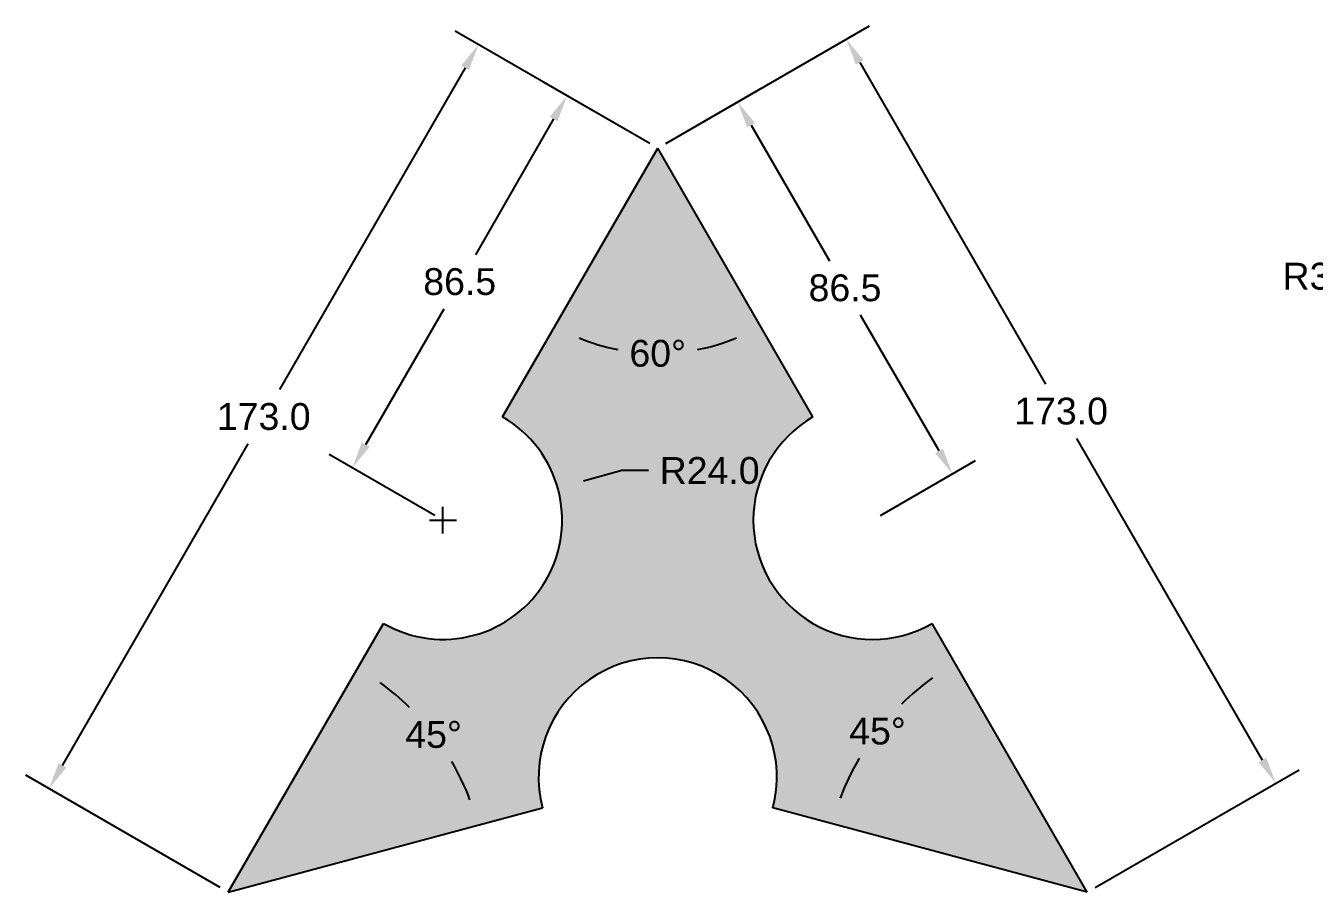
# Model space of a CAD drawing. Header units: inches. Extents: x -29 to 2151, y 0 to 373.
# Drawn here: x 1484.2 to 1743.7, y 162.4 to 336.8 of the extents above; entities that cross this region are included whole.
import ezdxf

# ---------------------------------------------------------------- set-up
doc = ezdxf.new("R2010")
doc.units = ezdxf.units.IN
doc.header["$MEASUREMENT"] = 0
doc.styles.get("Standard").update_dxf_attribs({"font": 'arial.ttf'})
doc.dimstyles.get("Standard").update_dxf_attribs({"dimscale": 30, "dimtxt": 0.18, "dimasz": 0.18, "dimexe": 0.18, "dimexo": 0.0625, "dimgap": 0.09, "dimtad": 0, "dimtih": 1, "dimtoh": 1, "dimdec": 1, "dimzin": 0, "dimdsep": 46, "dimtxsty": 'Standard', "dimcen": 0.09, "dimadec": 0, "dimazin": 0, "dimtfac": 1, "dimtdec": 1, "dimtofl": 0, "dimtmove": 0, "dimatfit": 3, "dimfxl": 1, "dimtolj": 1, "dimtzin": 0, "dimarcsym": 0})

# ---------------------------------------------------------------- blocks, each defined once
blk = doc.blocks.new('*D34')
at = {"color": 0, "lineweight": -2, "transparency": 16777216}
for p, q in [((1759.7, 286.37), (1765.1, 286.37)), ((1765.1, 286.37), (1791.22, 253.64)), ((1813.3, 223.27), (1813.3, 228.67)), ((1810.6, 225.97), (1816, 225.97))]:
    blk.add_line(p, q, dxfattribs=at)
at = {"color": 0, "transparency": 16777216}
blk.add_solid([(1791.92, 254.2), (1790.52, 253.08), (1794.59, 249.42)], dxfattribs=at)
at = {"layer": 'Defpoints', "color": 0, "transparency": 16777216}
for p in [(1794.59, 249.42), (1813.3, 225.97)]:
    blk.add_point(p, dxfattribs=at)
at = {"color": 0, "transparency": 16777216, "insert": (1747.42, 286.37), "char_height": 5.4, "attachment_point": 5}
blk.add_mtext('\\A1;R30.0', dxfattribs=at)
blk = doc.blocks.new('*D41')
at = {"color": 0, "lineweight": -2, "transparency": 16777216}
for start, end in [(247.4872, 258.8291), (281.1709, 292.5128)]:
    blk.add_arc((1611.52, 312.19), 41.35, start, end, dxfattribs=at)
at = {"color": 0, "transparency": 16777216}
for points in [[(1595.29, 273.18), (1596.09, 274.8), (1590.84, 276.38)], [(1626.96, 274.8), (1627.75, 273.18), (1632.2, 276.38)]]:
    blk.add_solid(points, dxfattribs=at)
at = {"layer": 'Defpoints', "color": 0, "transparency": 16777216}
for p in [(1611.52, 312.19), (1611.52, 312.19), (1604.34, 271.47), (1580.27, 258.06), (1642.77, 258.06)]:
    blk.add_point(p, dxfattribs=at)
at = {"color": 0, "transparency": 16777216, "insert": (1611.52, 270.84), "char_height": 5.4, "attachment_point": 5}
blk.add_mtext('\\A1;60°', dxfattribs=at)
blk = doc.blocks.new('*D42')
at = {"color": 0, "lineweight": -2, "transparency": 16777216}
for p, q in [((1609.9, 313.13), (1588.59, 325.43)), ((1590.56, 318.06), (1574.79, 290.73)), ((1552.71, 252.5), (1568.49, 279.82)), ((1566.65, 238.22), (1545.34, 250.52))]:
    blk.add_line(p, q, dxfattribs=at)
at = {"color": 0, "transparency": 16777216}
for points in [[(1589.78, 318.51), (1591.34, 317.61), (1593.26, 322.73)], [(1551.93, 252.95), (1553.49, 252.05), (1550.01, 247.82)]]:
    blk.add_solid(points, dxfattribs=at)
at = {"layer": 'Defpoints', "color": 0, "transparency": 16777216}
for p in [(1611.52, 312.19), (1550.01, 247.82), (1568.27, 237.28)]:
    blk.add_point(p, dxfattribs=at)
at = {"color": 0, "transparency": 16777216, "insert": (1571.64, 285.28), "char_height": 5.4, "attachment_point": 5}
blk.add_mtext('\\A1;86.5', dxfattribs=at)
blk = doc.blocks.new('*D43')
at = {"color": 0, "lineweight": -2, "transparency": 16777216}
for p, q in [((1609.9, 313.13), (1570.74, 335.73)), ((1572.72, 328.36), (1535.32, 263.58)), ((1491.62, 187.89), (1529.02, 252.66)), ((1523.4, 163.31), (1484.24, 185.91))]:
    blk.add_line(p, q, dxfattribs=at)
at = {"color": 0, "transparency": 16777216}
for points in [[(1571.94, 328.81), (1573.5, 327.91), (1575.42, 333.03)], [(1490.84, 188.34), (1492.4, 187.44), (1488.92, 183.21)]]:
    blk.add_solid(points, dxfattribs=at)
at = {"layer": 'Defpoints', "color": 0, "transparency": 16777216}
for p in [(1611.52, 312.19), (1488.92, 183.21), (1525.02, 162.37)]:
    blk.add_point(p, dxfattribs=at)
at = {"color": 0, "transparency": 16777216, "insert": (1532.17, 258.12), "char_height": 5.4, "attachment_point": 5}
blk.add_mtext('\\A1;173.0', dxfattribs=at)
blk = doc.blocks.new('*D44')
at = {"color": 0, "lineweight": -2, "transparency": 16777216}
for p, q in [((1613.14, 313.13), (1632.3, 324.18)), ((1630.32, 316.81), (1646.09, 289.49)), ((1668.17, 251.25), (1652.39, 278.57)), ((1656.39, 238.22), (1675.55, 249.27))]:
    blk.add_line(p, q, dxfattribs=at)
at = {"color": 0, "transparency": 16777216}
for points in [[(1631.1, 317.26), (1629.54, 316.36), (1627.62, 321.48)], [(1668.95, 251.7), (1667.39, 250.8), (1670.87, 246.57)]]:
    blk.add_solid(points, dxfattribs=at)
at = {"layer": 'Defpoints', "color": 0, "transparency": 16777216}
for p in [(1611.52, 312.19), (1670.87, 246.57), (1654.77, 237.28)]:
    blk.add_point(p, dxfattribs=at)
at = {"color": 0, "transparency": 16777216, "insert": (1649.24, 284.03), "char_height": 5.4, "attachment_point": 5}
blk.add_mtext('\\A1;86.5', dxfattribs=at)
blk = doc.blocks.new('*D45')
at = {"color": 0, "lineweight": -2, "transparency": 16777216}
for p, q in [((1613.14, 313.13), (1654.19, 336.82)), ((1652.21, 329.45), (1689.61, 264.67)), ((1733.31, 188.98), (1695.91, 253.75)), ((1699.64, 163.31), (1740.69, 187))]:
    blk.add_line(p, q, dxfattribs=at)
at = {"color": 0, "transparency": 16777216}
for points in [[(1652.99, 329.9), (1651.43, 329), (1649.51, 334.12)], [(1734.09, 189.43), (1732.53, 188.53), (1736.01, 184.3)]]:
    blk.add_solid(points, dxfattribs=at)
at = {"layer": 'Defpoints', "color": 0, "transparency": 16777216}
for p in [(1611.52, 312.19), (1736.01, 184.3), (1698.02, 162.37)]:
    blk.add_point(p, dxfattribs=at)
at = {"color": 0, "transparency": 16777216, "insert": (1692.76, 259.21), "char_height": 5.4, "attachment_point": 5}
blk.add_mtext('\\A1;173.0', dxfattribs=at)
blk = doc.blocks.new('*D46')
at = {"color": 0, "lineweight": -2, "transparency": 16777216}
for p, q in [((1604.29, 247.25), (1596.6, 245.12)), ((1609.69, 247.25), (1604.29, 247.25)), ((1568.27, 234.58), (1568.27, 239.98)), ((1565.57, 237.28), (1570.97, 237.28))]:
    blk.add_line(p, q, dxfattribs=at)
at = {"color": 0, "transparency": 16777216}
blk.add_solid([(1596.36, 245.99), (1596.84, 244.26), (1591.4, 243.68)], dxfattribs=at)
at = {"layer": 'Defpoints', "color": 0, "transparency": 16777216}
for p in [(1591.4, 243.68), (1568.27, 237.28)]:
    blk.add_point(p, dxfattribs=at)
at = {"color": 0, "transparency": 16777216, "insert": (1621.98, 247.25), "char_height": 5.4, "attachment_point": 5}
blk.add_mtext('\\A1;R24.0', dxfattribs=at)
blk = doc.blocks.new('*D47')
at = {"color": 0, "lineweight": -2, "transparency": 16777216}
for start, end in [(125.8136, 134.6797), (149.5708, 159.1864)]:
    blk.add_arc((1698.02, 162.37), 53.24, start, end, dxfattribs=at)
at = {"color": 0, "transparency": 16777216}
for points in [[(1666.38, 206.3), (1667.35, 204.79), (1671.4, 208.48)], [(1649.11, 181.01), (1647.4, 181.56), (1646.59, 176.15)]]:
    blk.add_solid(points, dxfattribs=at)
at = {"layer": 'Defpoints', "color": 0, "transparency": 16777216}
for p in [(1666.77, 216.49), (1660.37, 200.02), (1634.7, 179.33), (1698.02, 162.37), (1698.02, 162.37)]:
    blk.add_point(p, dxfattribs=at)
at = {"color": 0, "transparency": 16777216, "insert": (1655.78, 194.78), "char_height": 5.4, "attachment_point": 5}
blk.add_mtext('\\A1;45°', dxfattribs=at)
blk = doc.blocks.new('*D48')
at = {"color": 0, "lineweight": -2, "transparency": 16777216}
for start, end in [(45.4985, 54.0622), (20.9378, 30.2843)]:
    blk.add_arc((1525.02, 162.37), 52.13, start, end, dxfattribs=at)
at = {"color": 0, "transparency": 16777216}
for points in [[(1555.13, 203.82), (1556.11, 205.33), (1551.09, 207.51)], [(1574.56, 181.27), (1572.85, 180.72), (1575.37, 175.86)]]:
    blk.add_solid(points, dxfattribs=at)
at = {"layer": 'Defpoints', "color": 0, "transparency": 16777216}
for p in [(1556.27, 216.49), (1570.17, 188.43), (1588.34, 179.33), (1525.02, 162.37), (1525.02, 162.37)]:
    blk.add_point(p, dxfattribs=at)
at = {"color": 0, "transparency": 16777216, "insert": (1566.38, 194.1), "char_height": 5.4, "attachment_point": 5}
blk.add_mtext('\\A1;45°', dxfattribs=at)

msp = doc.modelspace()

# ---------------------------------------------------------------- hatches: boundary and pattern name
h = msp.add_hatch(color=256)
h.dxf.hatch_style = 1
h.set_gradient(color1=(241, 235, 31), color2=(0, 255, 255), tint=1, name='SPHERICAL')
h.paths.add_polyline_path([(1642.77, 258.06), (1611.52, 312.19), (1580.27, 258.06, -1), (1556.27, 216.49), (1525.02, 162.37), (1588.34, 179.33, -1.303225), (1634.7, 179.33), (1698.02, 162.37), (1666.77, 216.49, -1)])
h.paths.add_polyline_path([(1604.58, 265.23), (1618.68, 265.23), (1618.68, 276.36), (1604.58, 276.36)], flags=24)
h.paths.add_polyline_path([(1610.44, 241.65), (1633.27, 241.65), (1633.27, 252.78), (1610.44, 252.78)], flags=24)
h.paths.add_polyline_path([(1648.93, 189.18), (1663.04, 189.18), (1663.04, 200.31), (1648.93, 200.31)], flags=24)
h.paths.add_polyline_path([(1559.53, 188.5), (1573.63, 188.5), (1573.63, 199.63), (1559.53, 199.63)], flags=24)

# ---------------------------------------------------------------- linework, layer by layer
for p, q in [((1580.27, 258.06), (1611.52, 312.19)), ((1642.77, 258.06), (1611.52, 312.19)), ((1525.02, 162.37), (1556.27, 216.49)), ((1525.02, 162.37), (1556.27, 216.49)), ((1698.02, 162.37), (1666.77, 216.49)), ((1525.02, 162.37), (1588.34, 179.33)), ((1698.02, 162.37), (1634.7, 179.33))]:
    msp.add_line(p, q)
for centre, start, end in [((1568.27, 237.28), 240, 60), ((1654.77, 237.28), 120, 300), ((1611.52, 185.55), 345, 195)]:
    msp.add_arc(centre, 24, start, end)

# ---------------------------------------------------------------- dimensions: what is measured, and where the dimension line sits
for p2, distance, picture, middle in [((1525.02, 162.37), -41.68, '*D43', (1532.17, 258.12)), ((1698.02, 162.37), 43.87, '*D45', (1692.76, 259.21)), ((1568.27, 237.28), -21.08, '*D42', (1571.64, 285.28)), ((1654.77, 237.28), 18.59, '*D44', (1649.24, 284.03))]:
    dim = msp.add_aligned_dim(p1=(1611.52, 312.19), p2=p2, distance=distance, dimstyle='Standard')
    dim.commit()
    dim.dimension.update_dxf_attribs({"geometry": picture, "text_midpoint": middle})
for base, line1, line2, picture, middle in [((1604.34, 271.47), ((1642.77, 258.06), (1611.52, 312.19)), ((1580.27, 258.06), (1611.52, 312.19)), '*D41', (1611.52, 270.84)), ((1570.17, 188.43), ((1525.02, 162.37), (1588.34, 179.33)), ((1525.02, 162.37), (1556.27, 216.49)), '*D48', (1566.38, 194.1)), ((1660.37, 200.02), ((1698.02, 162.37), (1634.7, 179.33)), ((1698.02, 162.37), (1666.77, 216.49)), '*D47', (1655.78, 194.78))]:
    dim = msp.add_angular_dim_2l(base=base, line1=line1, line2=line2, dimstyle='Standard')
    dim.commit()
    dim.dimension.update_dxf_attribs({"geometry": picture, "text_midpoint": middle})
for center, mpoint, picture, middle in [((1813.3, 225.97), (1794.59, 249.42), '*D34', (1747.42, 286.37)), ((1568.27, 237.28), (1591.4, 243.68), '*D46', (1621.98, 247.25))]:
    dim = msp.add_radius_dim(center=center, mpoint=mpoint, dimstyle='Standard')
    dim.commit()
    dim.dimension.update_dxf_attribs({"geometry": picture, "text_midpoint": middle, "dimtype": 164})

doc.saveas('drawing.dxf')
